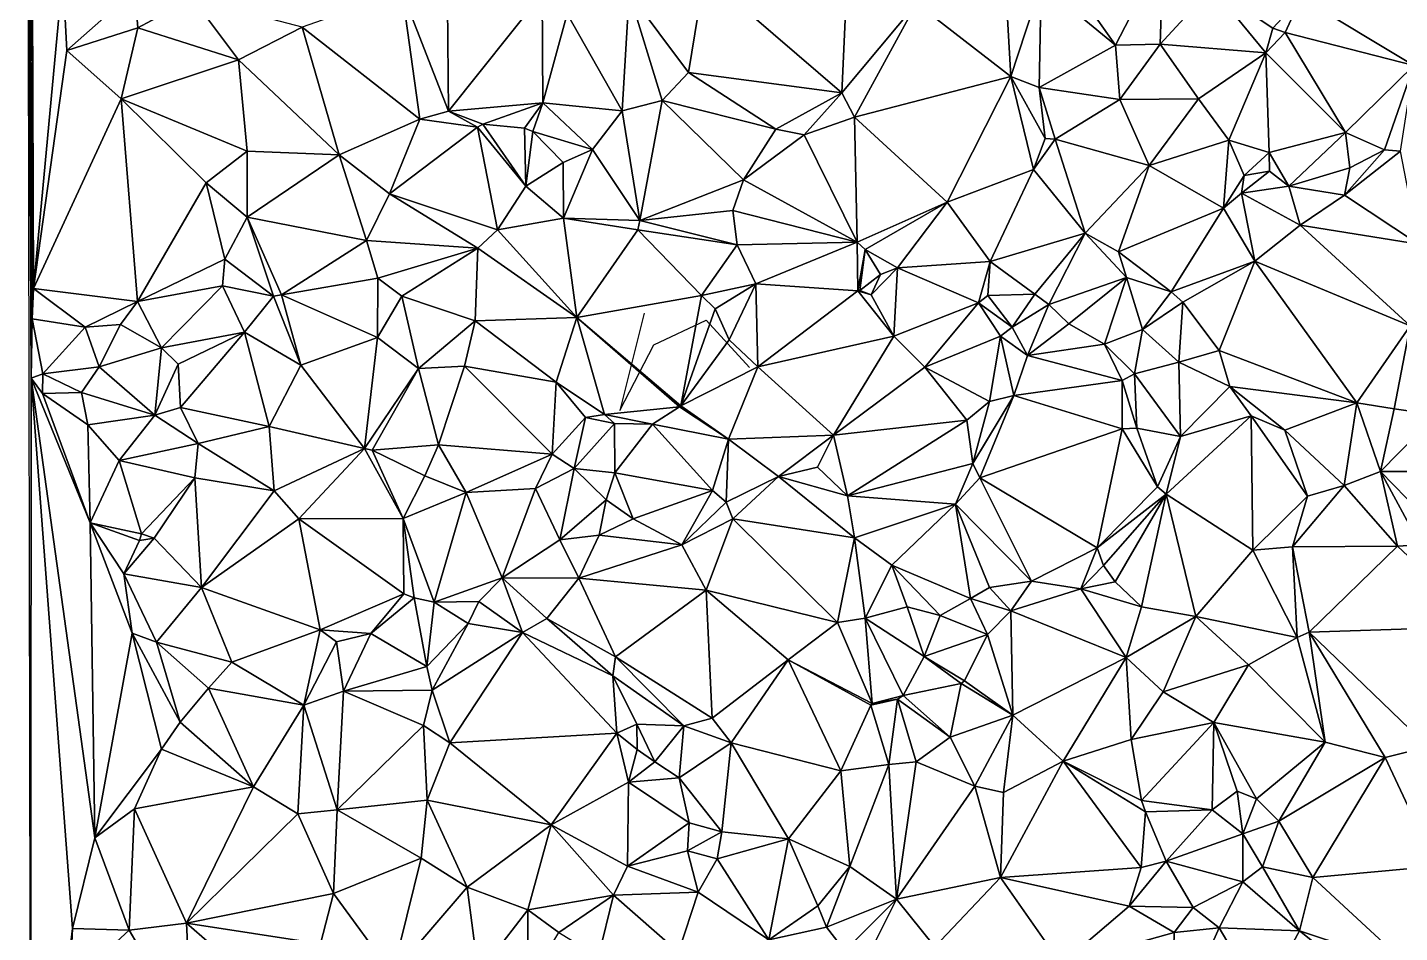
# Model space of a CAD drawing. Header units: metres. Extents: x -15 to 15, y -15 to 15.
# Drawn here: x -14.97 to -0.47, y -6.01 to 3.55 of the extents above; entities that cross this region are included whole.
import ezdxf

# ---------------------------------------------------------------- set-up
doc = ezdxf.new("R2010")
doc.units = ezdxf.units.M
doc.layers.add('CRACKS', color=1, linetype='Continuous')
doc.layers.add('STREET_MESH', color=7, linetype='Continuous')

msp = doc.modelspace()

# ---------------------------------------------------------------- linework, layer by layer
at = {"layer": 'CRACKS'}
msp.add_polyline3d([(-8.452, 0.531, 0.1), (-8.71, -0.499, 0.1), (-8.352, 0.196, 0.1), (-7.797, 0.457, 0.1), (-7.338, -0.042, 0.1)], dxfattribs=at)
at = {"layer": 'STREET_MESH'}
for points in [[(-14.938, -9.758), (-14.93, -0.155), (-14.969, 7.377)], [(-14.93, -0.155), (-14.919, 0.472), (-14.969, 7.377)], [(-14.919, 0.472), (-14.922, 5.919), (-14.969, 7.377)], [(-14.905, 0.79), (-14.597, 4.116), (-14.922, 5.919)], [(-14.919, 0.472), (-14.905, 0.79), (-14.922, 5.919)], [(-7.814, 4.109), (-6.363, 2.859), (-6.281, 4.64)], [(-6.363, 2.859), (-5.573, 3.802), (-6.281, 4.64)], [(-4.099, 4.254), (-4.259, 4.012), (-3.472, 3.362)], [(-2.969, 4.339), (-4.099, 4.254), (-3.472, 3.362)], [(-3.001, 3.373), (-2.969, 4.339), (-3.472, 3.362)], [(-2.969, 4.339), (-3.001, 3.373), (-2.452, 3.973)], [(-14.597, 4.116), (-14.905, 0.79), (-14.553, 3.307)], [(-13.834, 3.944), (-14.597, 4.116), (-14.553, 3.307)], [(-11.009, 3.927), (-10.519, 2.666), (-10.535, 4.161)], [(-10.519, 2.666), (-9.531, 3.91), (-10.535, 4.161)], [(-7.814, 4.109), (-8.61, 3.915), (-7.983, 3.074)], [(-6.363, 2.859), (-7.814, 4.109), (-7.983, 3.074)], [(-13.803, 3.547), (-13.834, 3.944), (-14.553, 3.307)], [(-13.226, 3.86), (-13.834, 3.944), (-13.803, 3.547)], [(-11.009, 3.927), (-12.065, 3.552), (-10.824, 2.58)], [(-10.519, 2.666), (-11.009, 3.927), (-10.824, 2.58)], [(-8.684, 2.668), (-8.61, 3.915), (-9.267, 3.692)], [(-8.261, 2.776), (-8.61, 3.915), (-8.684, 2.668)], [(-8.61, 3.915), (-8.261, 2.776), (-7.983, 3.074)], [(-4.633, 4.017), (-5.573, 3.802), (-4.577, 3.03)], [(-4.259, 4.012), (-4.633, 4.017), (-4.577, 3.03)], [(-4.28, 2.914), (-4.259, 4.012), (-4.577, 3.03)], [(-4.259, 4.012), (-4.28, 2.914), (-3.472, 3.362)], [(-3.001, 3.373), (-1.885, 3.281), (-2.452, 3.973)], [(-1.885, 3.281), (-1.808, 3.543), (-2.452, 3.973)], [(-1.808, 3.543), (-1.51, 3.866), (-2.452, 3.973)], [(-13.226, 3.86), (-13.803, 3.547), (-12.739, 3.206)], [(-12.065, 3.552), (-13.226, 3.86), (-12.739, 3.206)], [(-9.523, 2.753), (-9.531, 3.91), (-10.519, 2.666)], [(-9.531, 3.91), (-9.523, 2.753), (-9.267, 3.692)], [(-6.23, 2.6), (-5.573, 3.802), (-6.363, 2.859)], [(-5.573, 3.802), (-6.23, 2.6), (-4.577, 3.03)], [(-1.808, 3.543), (-1.679, 3.496), (-1.51, 3.866)], [(-1.51, 3.866), (-1.679, 3.496), (-0.321, 3.149)], [(-0.199, 3.819), (-1.51, 3.866), (-0.321, 3.149)], [(-9.523, 2.753), (-8.684, 2.668), (-9.267, 3.692)], [(-13.979, 2.796), (-13.803, 3.547), (-14.553, 3.307)], [(-13.803, 3.547), (-13.979, 2.796), (-12.739, 3.206)], [(-11.677, 2.203), (-12.065, 3.552), (-12.739, 3.206)], [(-12.065, 3.552), (-11.677, 2.203), (-10.824, 2.58)], [(-1.679, 3.496), (-1.808, 3.543), (-1.885, 3.281)], [(-1.043, 2.439), (-1.679, 3.496), (-1.885, 3.281)], [(-1.679, 3.496), (-1.043, 2.439), (-0.321, 3.149)], [(-4.28, 2.914), (-3.425, 2.789), (-3.472, 3.362)], [(-3.425, 2.789), (-3.001, 3.373), (-3.472, 3.362)], [(-3.425, 2.789), (-2.594, 2.795), (-3.001, 3.373)], [(-2.594, 2.795), (-1.885, 3.281), (-3.001, 3.373)], [(-14.905, 0.79), (-13.979, 2.796), (-14.553, 3.307)], [(-13.979, 2.796), (-12.646, 2.241), (-12.739, 3.206)], [(-12.646, 2.241), (-11.677, 2.203), (-12.739, 3.206)], [(-2.594, 2.795), (-2.275, 2.359), (-1.885, 3.281)], [(-1.885, 3.281), (-2.275, 2.359), (-1.849, 2.23)], [(-1.043, 2.439), (-1.885, 3.281), (-1.849, 2.23)], [(-8.261, 2.776), (-7.061, 2.475), (-7.983, 3.074)], [(-7.061, 2.475), (-6.363, 2.859), (-7.983, 3.074)], [(-1.043, 2.439), (-0.631, 2.258), (-0.321, 3.149)], [(-0.321, 3.149), (-0.631, 2.258), (-0.462, 2.241)], [(-6.23, 2.6), (-5.249, 1.702), (-4.577, 3.03)], [(-5.249, 1.702), (-4.339, 2.048), (-4.577, 3.03)], [(-4.214, 2.375), (-4.28, 2.914), (-4.577, 3.03)], [(-4.339, 2.048), (-4.214, 2.375), (-4.577, 3.03)], [(-4.11, 2.368), (-3.425, 2.789), (-4.28, 2.914)], [(-4.214, 2.375), (-4.11, 2.368), (-4.28, 2.914)], [(-14.905, 0.79), (-13.806, 0.653), (-13.979, 2.796)], [(-13.979, 2.796), (-13.806, 0.653), (-13.081, 1.906)], [(-12.646, 2.241), (-13.979, 2.796), (-13.081, 1.906)], [(-8.261, 2.776), (-8.684, 2.668), (-8.497, 1.509)], [(-7.402, 1.941), (-8.261, 2.776), (-8.497, 1.509)], [(-8.261, 2.776), (-7.402, 1.941), (-7.061, 2.475)], [(-7.061, 2.475), (-6.76, 2.414), (-6.363, 2.859)], [(-6.76, 2.414), (-6.23, 2.6), (-6.363, 2.859)], [(-3.425, 2.789), (-4.11, 2.368), (-3.117, 2.091)], [(-3.425, 2.789), (-3.117, 2.091), (-2.594, 2.795)], [(-3.117, 2.091), (-2.275, 2.359), (-2.594, 2.795)], [(-10.212, 2.497), (-10.519, 2.666), (-10.824, 2.58)], [(-10.157, 2.528), (-9.523, 2.753), (-10.519, 2.666)], [(-10.212, 2.497), (-10.157, 2.528), (-10.519, 2.666)], [(-10.157, 2.528), (-9.718, 2.486), (-9.523, 2.753)], [(-9.718, 2.486), (-9.629, 2.451), (-9.523, 2.753)], [(-9.629, 2.451), (-8.998, 2.259), (-9.523, 2.753)], [(-9.523, 2.753), (-8.998, 2.259), (-8.684, 2.668)], [(-8.684, 2.668), (-8.998, 2.259), (-8.497, 1.509)], [(-11.677, 2.203), (-11.145, 1.791), (-10.824, 2.58)], [(-11.145, 1.791), (-10.212, 2.497), (-10.824, 2.58)], [(-10.001, 1.412), (-10.212, 2.497), (-11.145, 1.791)], [(-10.157, 2.528), (-10.212, 2.497), (-9.703, 1.873)], [(-10.212, 2.497), (-10.001, 1.412), (-9.703, 1.873)], [(-9.718, 2.486), (-10.157, 2.528), (-9.703, 1.873)], [(-9.629, 2.451), (-9.718, 2.486), (-9.703, 1.873)], [(-7.402, 1.941), (-6.76, 2.414), (-7.061, 2.475)], [(-6.23, 2.6), (-6.76, 2.414), (-6.203, 1.28)], [(-5.249, 1.702), (-6.23, 2.6), (-6.203, 1.28)], [(-9.309, 2.122), (-9.629, 2.451), (-9.703, 1.873)], [(-9.629, 2.451), (-9.309, 2.122), (-8.998, 2.259)], [(-6.76, 2.414), (-7.402, 1.941), (-6.203, 1.28)], [(-4.11, 2.368), (-4.214, 2.375), (-4.339, 2.048)], [(-3.792, 1.377), (-4.11, 2.368), (-4.339, 2.048)], [(-4.11, 2.368), (-3.792, 1.377), (-3.117, 2.091)], [(-2.275, 2.359), (-3.117, 2.091), (-2.331, 1.64)], [(-2.275, 2.359), (-2.331, 1.64), (-2.111, 1.985)], [(-2.275, 2.359), (-2.111, 1.985), (-1.849, 2.23)], [(-1.639, 1.873), (-1.043, 2.439), (-1.849, 2.23)], [(-1.043, 2.439), (-1.639, 1.873), (-0.995, 2.067)], [(-0.631, 2.258), (-1.043, 2.439), (-0.995, 2.067)], [(-12.648, 1.545), (-12.646, 2.241), (-13.081, 1.906)], [(-12.646, 2.241), (-12.648, 1.545), (-11.677, 2.203)], [(-12.648, 1.545), (-11.386, 1.297), (-11.677, 2.203)], [(-11.677, 2.203), (-11.386, 1.297), (-11.145, 1.791)], [(-8.998, 2.259), (-9.309, 2.122), (-9.304, 1.533)], [(-8.998, 2.259), (-9.304, 1.533), (-8.497, 1.509)], [(-2.111, 1.985), (-1.844, 2.032), (-1.849, 2.23)], [(-1.844, 2.032), (-1.639, 1.873), (-1.849, 2.23)], [(-0.631, 2.258), (-1.053, 1.776), (-0.462, 2.241)], [(-0.631, 2.258), (-0.995, 2.067), (-1.053, 1.776)], [(-1.053, 1.776), (-0.271, 1.26), (-0.462, 2.241)], [(-9.304, 1.533), (-9.309, 2.122), (-9.703, 1.873)], [(-5.249, 1.702), (-4.798, 1.076), (-4.339, 2.048)], [(-4.798, 1.076), (-3.792, 1.377), (-4.339, 2.048)], [(-3.117, 2.091), (-3.792, 1.377), (-3.439, 1.18)], [(-2.331, 1.64), (-3.117, 2.091), (-3.439, 1.18)], [(-2.139, 1.797), (-1.844, 2.032), (-2.111, 1.985)], [(-1.844, 2.032), (-2.139, 1.797), (-1.639, 1.873)], [(-0.995, 2.067), (-1.639, 1.873), (-1.053, 1.776)], [(-13.806, 0.653), (-12.885, 1.102), (-13.081, 1.906)], [(-12.885, 1.102), (-12.648, 1.545), (-13.081, 1.906)], [(-7.402, 1.941), (-8.497, 1.509), (-7.514, 1.614)], [(-6.203, 1.28), (-7.402, 1.941), (-7.514, 1.614)], [(-2.331, 1.64), (-2.139, 1.797), (-2.111, 1.985)], [(-11.145, 1.791), (-11.386, 1.297), (-10.209, 1.216)], [(-10.001, 1.412), (-11.145, 1.791), (-10.209, 1.216)], [(-10.001, 1.412), (-9.304, 1.533), (-9.703, 1.873)], [(-2.139, 1.797), (-2.331, 1.64), (-2.001, 1.08)], [(-1.639, 1.873), (-2.139, 1.797), (-1.522, 1.46)], [(-1.522, 1.46), (-2.139, 1.797), (-2.001, 1.08)], [(-1.639, 1.873), (-1.522, 1.46), (-1.053, 1.776)], [(-1.522, 1.46), (-0.271, 1.26), (-1.053, 1.776)], [(-7.514, 1.614), (-8.497, 1.509), (-7.471, 1.254)], [(-6.203, 1.28), (-7.514, 1.614), (-7.471, 1.254)], [(-6.116, 1.203), (-5.249, 1.702), (-6.203, 1.28)], [(-6.116, 1.203), (-5.774, 1.01), (-5.249, 1.702)], [(-5.774, 1.01), (-4.798, 1.076), (-5.249, 1.702)], [(-2.882, 0.757), (-2.331, 1.64), (-3.439, 1.18)], [(-2.331, 1.64), (-2.882, 0.757), (-2.001, 1.08)], [(-12.648, 1.545), (-12.885, 1.102), (-12.37, 0.711)], [(-11.386, 1.297), (-12.648, 1.545), (-12.285, 0.725)], [(-12.648, 1.545), (-12.37, 0.711), (-12.285, 0.725)], [(-9.304, 1.533), (-10.001, 1.412), (-9.163, 0.484)], [(-9.304, 1.533), (-8.521, 1.411), (-8.497, 1.509)], [(-8.521, 1.411), (-9.304, 1.533), (-9.163, 0.484)], [(-8.497, 1.509), (-8.521, 1.411), (-7.471, 1.254)], [(-1.522, 1.46), (-2.001, 1.08), (-0.357, 0.395)], [(-0.271, 1.26), (-1.522, 1.46), (-0.357, 0.395)], [(-10.001, 1.412), (-10.209, 1.216), (-9.163, 0.484)], [(-7.847, 0.718), (-8.521, 1.411), (-9.163, 0.484)], [(-8.521, 1.411), (-7.847, 0.718), (-7.471, 1.254)], [(-4.323, 0.733), (-3.792, 1.377), (-4.798, 1.076)], [(-4.323, 0.733), (-4.178, 0.622), (-3.792, 1.377)], [(-4.178, 0.622), (-3.357, 0.906), (-3.792, 1.377)], [(-3.792, 1.377), (-3.357, 0.906), (-3.439, 1.18)], [(-11.266, 0.901), (-11.386, 1.297), (-12.285, 0.725)], [(-11.386, 1.297), (-11.266, 0.901), (-10.209, 1.216)], [(-11.266, 0.901), (-11.014, 0.709), (-10.209, 1.216)], [(-11.014, 0.709), (-10.239, 0.45), (-10.209, 1.216)], [(-10.209, 1.216), (-10.239, 0.45), (-9.163, 0.484)], [(-7.847, 0.718), (-7.272, 0.84), (-7.471, 1.254)], [(-7.272, 0.84), (-6.203, 1.28), (-7.471, 1.254)], [(-6.194, 0.765), (-6.203, 1.28), (-7.272, 0.84)], [(-6.194, 0.765), (-6.116, 1.203), (-6.203, 1.28)], [(-6.175, 0.771), (-6.116, 1.203), (-6.194, 0.765)], [(-5.956, 0.94), (-6.116, 1.203), (-6.175, 0.771)], [(-6.116, 1.203), (-5.956, 0.94), (-5.774, 1.01)], [(-3.357, 0.906), (-2.882, 0.757), (-3.439, 1.18)], [(-12.909, 0.821), (-12.885, 1.102), (-13.806, 0.653)], [(-12.885, 1.102), (-12.909, 0.821), (-12.37, 0.711)], [(-4.798, 1.076), (-5.774, 1.01), (-4.918, 0.639)], [(-4.82, 0.717), (-4.798, 1.076), (-4.918, 0.639)], [(-4.82, 0.717), (-4.323, 0.733), (-4.798, 1.076)], [(-2.882, 0.757), (-2.76, 0.645), (-2.001, 1.08)], [(-2.76, 0.645), (-2.375, 0.137), (-2.001, 1.08)], [(-2.375, 0.137), (-0.921, -0.418), (-2.001, 1.08)], [(-2.001, 1.08), (-0.921, -0.418), (-0.357, 0.395)], [(-11.266, 0.901), (-12.285, 0.725), (-11.269, 0.273)], [(-11.014, 0.709), (-11.266, 0.901), (-11.269, 0.273)], [(-5.956, 0.94), (-6.175, 0.771), (-6.053, 0.725)], [(-5.774, 1.01), (-6.053, 0.725), (-5.814, 0.286)], [(-5.774, 1.01), (-5.956, 0.94), (-6.053, 0.725)], [(-4.918, 0.639), (-5.774, 1.01), (-5.814, 0.286)], [(-3.357, 0.906), (-4.178, 0.622), (-3.965, 0.418)], [(-3.357, 0.906), (-3.965, 0.418), (-3.588, 0.202)], [(-3.357, 0.906), (-3.588, 0.202), (-3.187, 0.359)], [(-2.882, 0.757), (-3.357, 0.906), (-3.187, 0.359)], [(-14.919, 0.472), (-14.358, 0.382), (-14.905, 0.79)], [(-14.358, 0.382), (-13.806, 0.653), (-14.905, 0.79)], [(-13.552, 0.165), (-12.909, 0.821), (-13.806, 0.653)], [(-12.909, 0.821), (-13.552, 0.165), (-12.677, 0.328)], [(-12.37, 0.711), (-12.909, 0.821), (-12.677, 0.328)], [(-7.847, 0.718), (-7.702, 0.577), (-7.272, 0.84)], [(-7.702, 0.577), (-7.555, 0.248), (-7.272, 0.84)], [(-7.555, 0.248), (-7.251, -0.038), (-7.272, 0.84)], [(-7.251, -0.038), (-6.194, 0.765), (-7.272, 0.84)], [(-6.194, 0.765), (-7.251, -0.038), (-5.814, 0.286)], [(-6.053, 0.725), (-6.175, 0.771), (-6.194, 0.765)], [(-6.053, 0.725), (-6.194, 0.765), (-5.814, 0.286)], [(-4.323, 0.733), (-4.82, 0.717), (-4.564, 0.384)], [(-4.178, 0.622), (-4.323, 0.733), (-4.564, 0.384)], [(-2.76, 0.645), (-2.882, 0.757), (-3.187, 0.359)], [(-14.358, 0.382), (-13.985, 0.412), (-13.806, 0.653)], [(-13.985, 0.412), (-13.552, 0.165), (-13.806, 0.653)], [(-12.082, -0.019), (-12.37, 0.711), (-12.677, 0.328)], [(-12.285, 0.725), (-12.37, 0.711), (-12.082, -0.019)], [(-12.285, 0.725), (-12.082, -0.019), (-11.269, 0.273)], [(-10.838, -0.054), (-11.014, 0.709), (-11.269, 0.273)], [(-10.838, -0.054), (-10.239, 0.45), (-11.014, 0.709)], [(-8.066, -0.45), (-7.847, 0.718), (-9.163, 0.484)], [(-8.066, -0.45), (-7.702, 0.577), (-7.847, 0.718)], [(-5.487, -0.039), (-4.918, 0.639), (-5.814, 0.286)], [(-4.688, 0.286), (-4.918, 0.639), (-5.487, -0.039)], [(-4.564, 0.384), (-4.82, 0.717), (-4.918, 0.639)], [(-4.688, 0.286), (-4.564, 0.384), (-4.918, 0.639)], [(-4.178, 0.622), (-4.564, 0.384), (-4.403, 0.083)], [(-3.965, 0.418), (-4.178, 0.622), (-4.403, 0.083)], [(-2.804, 0.014), (-2.76, 0.645), (-3.187, 0.359)], [(-2.76, 0.645), (-2.804, 0.014), (-2.375, 0.137)], [(-14.808, -0.112), (-14.919, 0.472), (-14.93, -0.155)], [(-14.808, -0.112), (-14.358, 0.382), (-14.919, 0.472)], [(-10.239, 0.45), (-10.838, -0.054), (-10.352, -0.03)], [(-9.381, -0.2), (-10.239, 0.45), (-10.352, -0.03)], [(-10.239, 0.45), (-9.381, -0.2), (-9.163, 0.484)], [(-9.381, -0.2), (-8.87, -0.54), (-9.163, 0.484)], [(-8.078, -0.459), (-8.066, -0.45), (-9.163, 0.484)], [(-8.87, -0.54), (-8.078, -0.459), (-9.163, 0.484)], [(-7.555, 0.248), (-7.702, 0.577), (-8.066, -0.45)], [(-14.358, 0.382), (-14.808, -0.112), (-14.212, -0.036)], [(-13.985, 0.412), (-14.358, 0.382), (-14.212, -0.036)], [(-13.552, 0.165), (-13.985, 0.412), (-14.212, -0.036)], [(-13.552, 0.165), (-13.378, -0.009), (-12.677, 0.328)], [(-13.378, -0.009), (-13.353, -0.468), (-12.677, 0.328)], [(-13.353, -0.468), (-12.415, -0.666), (-12.677, 0.328)], [(-12.415, -0.666), (-12.082, -0.019), (-12.677, 0.328)], [(-4.564, 0.384), (-4.688, 0.286), (-4.403, 0.083)], [(-3.588, 0.202), (-3.965, 0.418), (-4.403, 0.083)], [(-3.588, 0.202), (-3.27, -0.112), (-3.187, 0.359)], [(-3.27, -0.112), (-2.804, 0.014), (-3.187, 0.359)], [(-0.921, -0.418), (-0.527, -0.482), (-0.357, 0.395)], [(-0.527, -0.482), (-0.082, -0.544), (-0.357, 0.395)], [(-13.623, -0.546), (-13.552, 0.165), (-14.212, -0.036)], [(-13.552, 0.165), (-13.623, -0.546), (-13.378, -0.009)], [(-11.269, 0.273), (-12.082, -0.019), (-11.406, -0.901)], [(-10.838, -0.054), (-11.269, 0.273), (-11.406, -0.901)], [(-7.555, 0.248), (-8.066, -0.45), (-7.251, -0.038)], [(-7.251, -0.038), (-6.453, -0.758), (-5.814, 0.286)], [(-6.453, -0.758), (-5.487, -0.039), (-5.814, 0.286)], [(-4.804, -0.403), (-4.688, 0.286), (-5.487, -0.039)], [(-4.688, 0.286), (-4.804, -0.403), (-4.546, -0.339)], [(-4.688, 0.286), (-4.546, -0.339), (-4.403, 0.083)], [(-3.588, 0.202), (-4.403, 0.083), (-3.403, -0.181)], [(-3.27, -0.112), (-3.588, 0.202), (-3.403, -0.181)], [(-4.403, 0.083), (-4.546, -0.339), (-3.403, -0.181)], [(-2.804, 0.014), (-3.27, -0.112), (-2.784, -0.771)], [(-2.804, 0.014), (-2.265, -0.246), (-2.375, 0.137)], [(-2.265, -0.246), (-2.804, 0.014), (-2.784, -0.771)], [(-2.375, 0.137), (-2.265, -0.246), (-0.921, -0.418)], [(-14.811, -0.32), (-14.808, -0.112), (-14.93, -0.155)], [(-14.398, -0.307), (-14.808, -0.112), (-14.811, -0.32)], [(-14.808, -0.112), (-14.398, -0.307), (-14.212, -0.036)], [(-14.398, -0.307), (-13.623, -0.546), (-14.212, -0.036)], [(-13.623, -0.546), (-13.353, -0.468), (-13.378, -0.009)], [(-12.082, -0.019), (-12.415, -0.666), (-11.406, -0.901)], [(-11.326, -0.916), (-10.838, -0.054), (-11.406, -0.901)], [(-10.838, -0.054), (-11.326, -0.916), (-10.627, -0.862)], [(-10.352, -0.03), (-10.838, -0.054), (-10.627, -0.862)], [(-9.426, -0.959), (-10.352, -0.03), (-10.627, -0.862)], [(-9.426, -0.959), (-9.381, -0.2), (-10.352, -0.03)], [(-8.066, -0.45), (-7.561, -0.802), (-7.251, -0.038)], [(-7.561, -0.802), (-6.453, -0.758), (-7.251, -0.038)], [(-6.453, -0.758), (-5.044, -0.601), (-5.487, -0.039)], [(-5.044, -0.601), (-4.804, -0.403), (-5.487, -0.039)], [(-3.245, -0.683), (-3.27, -0.112), (-3.403, -0.181)], [(-3.27, -0.112), (-3.245, -0.683), (-2.784, -0.771)], [(-14.938, -9.758), (-14.493, -5.973), (-14.93, -0.155)], [(-14.493, -5.973), (-14.258, -5.012), (-14.93, -0.155)], [(-14.258, -5.012), (-14.306, -1.686), (-14.93, -0.155)], [(-14.306, -1.686), (-14.811, -0.32), (-14.93, -0.155)], [(-9.073, -0.571), (-9.381, -0.2), (-9.426, -0.959)], [(-9.073, -0.571), (-8.87, -0.54), (-9.381, -0.2)], [(-4.546, -0.339), (-3.402, -0.69), (-3.403, -0.181)], [(-3.402, -0.69), (-3.245, -0.683), (-3.403, -0.181)], [(-2.037, -0.553), (-2.265, -0.246), (-2.784, -0.771)], [(-0.921, -0.418), (-2.265, -0.246), (-1.681, -0.706)], [(-2.265, -0.246), (-2.037, -0.553), (-1.681, -0.706)], [(-14.33, -0.649), (-14.398, -0.307), (-14.811, -0.32)], [(-14.306, -1.686), (-14.33, -0.649), (-14.811, -0.32)], [(-14.398, -0.307), (-14.33, -0.649), (-13.623, -0.546)], [(-4.804, -0.403), (-5.044, -0.601), (-4.98, -1.059)], [(-4.906, -1.21), (-4.546, -0.339), (-4.98, -1.059)], [(-4.546, -0.339), (-4.804, -0.403), (-4.98, -1.059)], [(-4.546, -0.339), (-4.906, -1.21), (-3.402, -0.69)], [(-0.921, -0.418), (-1.681, -0.706), (-1.054, -1.291)], [(-0.67, -1.143), (-0.921, -0.418), (-1.054, -1.291)], [(-0.67, -1.143), (-0.527, -0.482), (-0.921, -0.418)], [(-14.33, -0.649), (-13.999, -1.026), (-13.623, -0.546)], [(-13.999, -1.026), (-13.167, -0.847), (-13.623, -0.546)], [(-13.167, -0.847), (-13.353, -0.468), (-13.623, -0.546)], [(-13.353, -0.468), (-13.167, -0.847), (-12.415, -0.666)], [(-9.192, -1.11), (-9.073, -0.571), (-9.426, -0.959)], [(-9.073, -0.571), (-9.192, -1.11), (-8.767, -0.637)], [(-9.073, -0.571), (-8.767, -0.637), (-8.87, -0.54)], [(-8.078, -0.459), (-8.87, -0.54), (-8.363, -0.643)], [(-8.87, -0.54), (-8.767, -0.637), (-8.363, -0.643)], [(-7.561, -0.802), (-8.078, -0.459), (-8.363, -0.643)], [(-8.066, -0.45), (-8.078, -0.459), (-7.561, -0.802)], [(-2.936, -1.382), (-2.037, -0.553), (-2.784, -0.771)], [(-2.936, -1.382), (-2.02, -1.974), (-2.037, -0.553)], [(-2.037, -0.553), (-1.443, -1.402), (-1.681, -0.706)], [(-2.037, -0.553), (-2.02, -1.974), (-1.443, -1.402)], [(-0.527, -0.482), (-0.67, -1.143), (-0.082, -0.544)], [(-0.67, -1.143), (0.53, -1.141), (-0.082, -0.544)], [(-13.999, -1.026), (-14.33, -0.649), (-14.306, -1.686)], [(-12.415, -0.666), (-13.167, -0.847), (-12.361, -1.347)], [(-12.415, -0.666), (-12.361, -1.347), (-11.406, -0.901)], [(-8.767, -0.637), (-9.192, -1.11), (-8.764, -1.156)], [(-8.767, -0.637), (-8.764, -1.156), (-8.363, -0.643)], [(-8.764, -1.156), (-7.729, -1.345), (-8.363, -0.643)], [(-7.729, -1.345), (-7.561, -0.802), (-8.363, -0.643)], [(-5.044, -0.601), (-6.453, -0.758), (-6.305, -1.398)], [(-5.044, -0.601), (-6.305, -1.398), (-4.98, -1.059)], [(-4.906, -1.21), (-3.667, -1.95), (-3.402, -0.69)], [(-3.667, -1.95), (-3.028, -1.305), (-3.402, -0.69)], [(-3.028, -1.305), (-3.245, -0.683), (-3.402, -0.69)], [(-3.245, -0.683), (-3.028, -1.305), (-2.784, -0.771)], [(-1.681, -0.706), (-1.443, -1.402), (-1.054, -1.291)], [(-13.167, -0.847), (-13.999, -1.026), (-13.202, -1.21)], [(-12.361, -1.347), (-13.167, -0.847), (-13.202, -1.21)], [(-11.326, -0.916), (-10.769, -1.188), (-10.627, -0.862)], [(-10.769, -1.188), (-10.334, -1.363), (-10.627, -0.862)], [(-10.334, -1.363), (-9.426, -0.959), (-10.627, -0.862)], [(-7.729, -1.345), (-7.586, -1.467), (-7.561, -0.802)], [(-7.561, -0.802), (-7.586, -1.467), (-7.033, -1.197)], [(-6.453, -0.758), (-7.561, -0.802), (-7.033, -1.197)], [(-6.621, -1.098), (-6.453, -0.758), (-7.033, -1.197)], [(-6.453, -0.758), (-6.621, -1.098), (-6.305, -1.398)], [(-3.028, -1.305), (-2.936, -1.382), (-2.784, -0.771)], [(-12.361, -1.347), (-12.103, -1.644), (-11.406, -0.901)], [(-12.103, -1.644), (-11, -1.639), (-11.406, -0.901)], [(-11, -1.639), (-11.326, -0.916), (-11.406, -0.901)], [(-11, -1.639), (-10.769, -1.188), (-11.326, -0.916)], [(-10.334, -1.363), (-9.599, -1.323), (-9.426, -0.959)], [(-9.599, -1.323), (-9.192, -1.11), (-9.426, -0.959)], [(-13.763, -1.802), (-13.999, -1.026), (-14.306, -1.686)], [(-13.999, -1.026), (-13.763, -1.802), (-13.202, -1.21)], [(-9.192, -1.11), (-9.599, -1.323), (-9.342, -1.866)], [(-8.853, -1.443), (-9.192, -1.11), (-9.342, -1.866)], [(-9.192, -1.11), (-8.853, -1.443), (-8.764, -1.156)], [(-8.764, -1.156), (-8.853, -1.443), (-8.569, -1.644)], [(-7.729, -1.345), (-8.764, -1.156), (-8.569, -1.644)], [(-6.305, -1.398), (-6.621, -1.098), (-7.033, -1.197)], [(-6.305, -1.398), (-5.163, -1.487), (-4.98, -1.059)], [(-5.163, -1.487), (-4.906, -1.21), (-4.98, -1.059)], [(-0.491, -1.931), (-0.67, -1.143), (-1.054, -1.291)], [(-0.67, -1.143), (0.014, -1.846), (0.53, -1.141)], [(-0.253, -1.916), (0.014, -1.846), (-0.67, -1.143)], [(-0.491, -1.931), (-0.253, -1.916), (-0.67, -1.143)], [(-13.763, -1.802), (-13.631, -1.848), (-13.202, -1.21)], [(-13.631, -1.848), (-13.129, -2.369), (-13.202, -1.21)], [(-13.129, -2.369), (-12.361, -1.347), (-13.202, -1.21)], [(-10.769, -1.188), (-11, -1.639), (-10.334, -1.363)], [(-7.586, -1.467), (-7.515, -1.642), (-7.033, -1.197)], [(-7.515, -1.642), (-6.229, -1.842), (-7.033, -1.197)], [(-6.229, -1.842), (-6.305, -1.398), (-7.033, -1.197)], [(-4.906, -1.21), (-5.163, -1.487), (-4.358, -2.302)], [(-3.667, -1.95), (-4.906, -1.21), (-4.358, -2.302)], [(-3.667, -1.95), (-2.936, -1.382), (-3.028, -1.305)], [(-1.443, -1.402), (-1.602, -1.938), (-1.054, -1.291)], [(-1.602, -1.938), (-0.491, -1.931), (-1.054, -1.291)], [(-12.361, -1.347), (-13.129, -2.369), (-12.103, -1.644)], [(-10.334, -1.363), (-11, -1.639), (-10.672, -2.522)], [(-9.954, -2.266), (-10.334, -1.363), (-10.672, -2.522)], [(-9.599, -1.323), (-10.334, -1.363), (-9.954, -2.266)], [(-9.599, -1.323), (-9.954, -2.266), (-9.342, -1.866)], [(-8.928, -1.816), (-8.853, -1.443), (-9.342, -1.866)], [(-8.853, -1.443), (-8.928, -1.816), (-8.569, -1.644)], [(-8.053, -1.916), (-7.729, -1.345), (-8.569, -1.644)], [(-8.053, -1.916), (-7.586, -1.467), (-7.729, -1.345)], [(-6.229, -1.842), (-5.163, -1.487), (-6.305, -1.398)], [(-3.599, -2.137), (-2.936, -1.382), (-3.667, -1.95)], [(-2.936, -1.382), (-3.599, -2.137), (-3.477, -2.308)], [(-3.197, -2.573), (-2.936, -1.382), (-3.477, -2.308)], [(-2.936, -1.382), (-3.197, -2.573), (-2.624, -2.676)], [(-2.02, -1.974), (-2.936, -1.382), (-2.624, -2.676)], [(-2.02, -1.974), (-1.602, -1.938), (-1.443, -1.402)], [(-7.515, -1.642), (-7.586, -1.467), (-8.053, -1.916)], [(-5.837, -2.134), (-5.163, -1.487), (-6.229, -1.842)], [(-5.837, -2.134), (-5.003, -2.484), (-5.163, -1.487)], [(-5.163, -1.487), (-4.802, -2.368), (-4.358, -2.302)], [(-5.163, -1.487), (-5.003, -2.484), (-4.802, -2.368)], [(-13.862, -2.85), (-14.306, -1.686), (-14.258, -5.012)], [(-14.306, -1.686), (-13.862, -2.85), (-13.951, -2.223)], [(-13.785, -1.872), (-14.306, -1.686), (-13.951, -2.223)], [(-13.785, -1.872), (-13.763, -1.802), (-14.306, -1.686)], [(-12.103, -1.644), (-13.129, -2.369), (-11.877, -2.816)], [(-10.992, -2.435), (-11, -1.639), (-12.103, -1.644)], [(-10.992, -2.435), (-12.103, -1.644), (-11.877, -2.816)], [(-11, -1.639), (-10.883, -2.479), (-10.672, -2.522)], [(-10.992, -2.435), (-10.883, -2.479), (-11, -1.639)], [(-8.928, -1.816), (-8.053, -1.916), (-8.569, -1.644)], [(-7.796, -2.396), (-7.515, -1.642), (-8.053, -1.916)], [(-6.409, -2.737), (-7.515, -1.642), (-7.796, -2.396)], [(-7.515, -1.642), (-6.409, -2.737), (-6.229, -1.842)], [(-13.631, -1.848), (-13.951, -2.223), (-13.129, -2.369)], [(-13.631, -1.848), (-13.785, -1.872), (-13.951, -2.223)], [(-13.763, -1.802), (-13.785, -1.872), (-13.631, -1.848)], [(-9.954, -2.266), (-9.143, -2.269), (-9.342, -1.866)], [(-9.143, -2.269), (-8.928, -1.816), (-9.342, -1.866)], [(-9.143, -2.269), (-8.053, -1.916), (-8.928, -1.816)], [(-6.409, -2.737), (-6.117, -2.691), (-6.229, -1.842)], [(-6.117, -2.691), (-5.837, -2.134), (-6.229, -1.842)], [(-9.143, -2.269), (-7.796, -2.396), (-8.053, -1.916)], [(-3.667, -1.95), (-4.358, -2.302), (-3.837, -2.382)], [(-3.599, -2.137), (-3.667, -1.95), (-3.837, -2.382)], [(-1.553, -2.897), (-2.02, -1.974), (-2.624, -2.676)], [(-1.553, -2.897), (-1.602, -1.938), (-2.02, -1.974)], [(-0.491, -1.931), (-1.602, -1.938), (-1.427, -2.839)], [(-1.602, -1.938), (-1.553, -2.897), (-1.427, -2.839)], [(0.414, -2.781), (-0.491, -1.931), (-1.427, -2.839)], [(-0.253, -1.916), (-0.491, -1.931), (0.414, -2.781)], [(-5.672, -2.574), (-5.837, -2.134), (-6.117, -2.691)], [(-5.003, -2.484), (-5.837, -2.134), (-5.323, -2.664)], [(-5.837, -2.134), (-5.672, -2.574), (-5.323, -2.664)], [(-3.477, -2.308), (-3.599, -2.137), (-3.837, -2.382)], [(-13.951, -2.223), (-13.607, -2.946), (-13.129, -2.369)], [(-13.862, -2.85), (-13.607, -2.946), (-13.951, -2.223)], [(-10.199, -2.516), (-9.954, -2.266), (-10.672, -2.522)], [(-10.199, -2.516), (-9.739, -2.845), (-9.954, -2.266)], [(-9.481, -2.697), (-9.143, -2.269), (-9.954, -2.266)], [(-9.739, -2.845), (-9.481, -2.697), (-9.954, -2.266)], [(-9.143, -2.269), (-9.481, -2.697), (-8.755, -3.1)], [(-7.796, -2.396), (-9.143, -2.269), (-8.755, -3.1)], [(-4.358, -2.302), (-4.802, -2.368), (-4.577, -2.615)], [(-4.358, -2.302), (-4.577, -2.615), (-3.837, -2.382)], [(-3.197, -2.573), (-3.477, -2.308), (-3.837, -2.382)], [(-13.607, -2.946), (-12.809, -3.158), (-13.129, -2.369)], [(-13.129, -2.369), (-12.809, -3.158), (-11.877, -2.816)], [(-11.341, -2.853), (-10.992, -2.435), (-11.877, -2.816)], [(-10.883, -2.479), (-10.992, -2.435), (-11.341, -2.853)], [(-7.734, -3.75), (-7.796, -2.396), (-8.755, -3.1)], [(-7.796, -2.396), (-7.734, -3.75), (-6.93, -3.132)], [(-6.409, -2.737), (-7.796, -2.396), (-6.93, -3.132)], [(-4.802, -2.368), (-5.003, -2.484), (-4.577, -2.615)], [(-4.577, -2.615), (-3.36, -3.109), (-3.837, -2.382)], [(-3.36, -3.109), (-3.197, -2.573), (-3.837, -2.382)], [(-10.75, -3.203), (-10.883, -2.479), (-11.341, -2.853)], [(-10.883, -2.479), (-10.75, -3.203), (-10.672, -2.522)], [(-10.75, -3.203), (-10.311, -2.75), (-10.672, -2.522)], [(-10.311, -2.75), (-10.199, -2.516), (-10.672, -2.522)], [(-10.199, -2.516), (-10.311, -2.75), (-9.739, -2.845)], [(-5.672, -2.574), (-6.117, -2.691), (-5.493, -3.099)], [(-5.672, -2.574), (-5.493, -3.099), (-5.323, -2.664)], [(-4.826, -2.864), (-5.003, -2.484), (-5.323, -2.664)], [(-5.003, -2.484), (-4.826, -2.864), (-4.577, -2.615)], [(-3.197, -2.573), (-3.36, -3.109), (-2.624, -2.676)], [(-10.311, -2.75), (-10.75, -3.203), (-10.691, -3.454)], [(-9.739, -2.845), (-10.311, -2.75), (-10.691, -3.454)], [(-9.481, -2.697), (-9.739, -2.845), (-8.784, -3.302)], [(-9.481, -2.697), (-8.784, -3.302), (-8.755, -3.1)], [(-6.043, -3.593), (-6.409, -2.737), (-6.93, -3.132)], [(-6.409, -2.737), (-6.043, -3.593), (-6.117, -2.691)], [(-6.117, -2.691), (-5.714, -3.51), (-5.493, -3.099)], [(-6.043, -3.593), (-5.714, -3.51), (-6.117, -2.691)], [(-5.493, -3.099), (-4.826, -2.864), (-5.323, -2.664)], [(-4.826, -2.864), (-4.556, -3.719), (-4.577, -2.615)], [(-4.556, -3.719), (-3.36, -3.109), (-4.577, -2.615)], [(-3.36, -3.109), (-2.968, -3.47), (-2.624, -2.676)], [(-2.968, -3.47), (-2.065, -3.186), (-2.624, -2.676)], [(-2.065, -3.186), (-1.553, -2.897), (-2.624, -2.676)], [(-13.862, -2.85), (-14.258, -5.012), (-13.553, -4.076)], [(-13.356, -3.791), (-13.862, -2.85), (-13.553, -4.076)], [(-13.356, -3.791), (-13.607, -2.946), (-13.862, -2.85)], [(-12.809, -3.158), (-12.049, -3.61), (-11.877, -2.816)], [(-12.049, -3.61), (-11.705, -2.944), (-11.877, -2.816)], [(-11.705, -2.944), (-11.341, -2.853), (-11.877, -2.816)], [(-11.705, -2.944), (-11.629, -3.465), (-11.341, -2.853)], [(-11.629, -3.465), (-10.75, -3.203), (-11.341, -2.853)], [(-10.507, -4.011), (-9.739, -2.845), (-10.691, -3.454)], [(-8.74, -3.907), (-9.739, -2.845), (-10.507, -4.011)], [(-8.784, -3.302), (-9.739, -2.845), (-8.74, -3.907)], [(-5.069, -3.355), (-4.826, -2.864), (-5.493, -3.099)], [(-4.826, -2.864), (-5.069, -3.355), (-4.556, -3.719)], [(-1.258, -4.001), (-1.553, -2.897), (-2.065, -3.186)], [(-1.427, -2.839), (-1.553, -2.897), (-1.258, -4.001)], [(0.414, -2.781), (-1.427, -2.839), (-0.168, -4.053)], [(-0.168, -4.053), (-1.427, -2.839), (-0.623, -4.165)], [(-1.427, -2.839), (-1.258, -4.001), (-0.623, -4.165)], [(-13.607, -2.946), (-13.356, -3.791), (-13.055, -3.433)], [(-12.809, -3.158), (-13.607, -2.946), (-13.055, -3.433)], [(-11.629, -3.465), (-11.705, -2.944), (-12.049, -3.61)], [(-12.809, -3.158), (-13.055, -3.433), (-12.049, -3.61)], [(-8.784, -3.302), (-8.032, -3.83), (-8.755, -3.1)], [(-8.032, -3.83), (-7.734, -3.75), (-8.755, -3.1)], [(-7.734, -3.75), (-7.532, -4.011), (-6.93, -3.132)], [(-7.532, -4.011), (-6.376, -4.304), (-6.93, -3.132)], [(-6.376, -4.304), (-6.057, -3.613), (-6.93, -3.132)], [(-6.057, -3.613), (-6.043, -3.593), (-6.93, -3.132)], [(-5.714, -3.51), (-5.103, -3.382), (-5.493, -3.099)], [(-5.103, -3.382), (-5.069, -3.355), (-5.493, -3.099)], [(-3.36, -3.109), (-4.556, -3.719), (-4.024, -4.205)], [(-3.306, -3.975), (-3.36, -3.109), (-4.024, -4.205)], [(-2.968, -3.47), (-3.36, -3.109), (-3.306, -3.975)], [(-2.065, -3.186), (-2.968, -3.47), (-2.432, -3.794)], [(-1.258, -4.001), (-2.065, -3.186), (-2.432, -3.794)], [(-10.75, -3.203), (-11.629, -3.465), (-10.691, -3.454)], [(-8.784, -3.302), (-8.74, -3.907), (-8.53, -3.811)], [(-8.032, -3.83), (-8.784, -3.302), (-8.53, -3.811)], [(-13.055, -3.433), (-13.356, -3.791), (-12.58, -4.476)], [(-13.055, -3.433), (-12.58, -4.476), (-12.049, -3.61)], [(-11.629, -3.465), (-12.049, -3.61), (-11.695, -4.716)], [(-10.785, -3.827), (-11.629, -3.465), (-11.695, -4.716)], [(-11.629, -3.465), (-10.785, -3.827), (-10.691, -3.454)], [(-10.785, -3.827), (-10.507, -4.011), (-10.691, -3.454)], [(-5.714, -3.51), (-5.219, -3.951), (-5.103, -3.382)], [(-5.103, -3.382), (-5.219, -3.951), (-4.556, -3.719)], [(-5.069, -3.355), (-5.103, -3.382), (-4.556, -3.719)], [(-2.432, -3.794), (-2.968, -3.47), (-3.306, -3.975)], [(-12.58, -4.476), (-12.113, -4.76), (-12.049, -3.61)], [(-12.049, -3.61), (-12.113, -4.76), (-11.695, -4.716)], [(-6.376, -4.304), (-5.866, -4.24), (-6.057, -3.613)], [(-5.866, -4.24), (-5.774, -3.549), (-6.057, -3.613)], [(-5.774, -3.549), (-6.043, -3.593), (-6.057, -3.613)], [(-5.774, -3.549), (-5.714, -3.51), (-6.043, -3.593)], [(-5.774, -3.549), (-5.866, -4.24), (-5.577, -4.21)], [(-5.714, -3.51), (-5.774, -3.549), (-5.219, -3.951)], [(-5.219, -3.951), (-5.774, -3.549), (-5.577, -4.21)], [(-8.032, -3.83), (-7.532, -4.011), (-7.734, -3.75)], [(-5.219, -3.951), (-4.957, -4.468), (-4.556, -3.719)], [(-4.957, -4.468), (-4.655, -4.535), (-4.556, -3.719)], [(-4.556, -3.719), (-4.655, -4.535), (-4.024, -4.205)], [(-12.58, -4.476), (-13.356, -3.791), (-13.553, -4.076)], [(-10.745, -4.616), (-10.785, -3.827), (-11.695, -4.716)], [(-10.507, -4.011), (-10.785, -3.827), (-10.745, -4.616)], [(-8.74, -3.907), (-10.507, -4.011), (-9.434, -4.875)], [(-8.74, -3.907), (-9.434, -4.875), (-8.619, -4.425)], [(-8.74, -3.907), (-8.528, -4.079), (-8.53, -3.811)], [(-8.528, -4.079), (-8.74, -3.907), (-8.619, -4.425)], [(-8.528, -4.079), (-8.338, -4.21), (-8.53, -3.811)], [(-8.338, -4.21), (-8.032, -3.83), (-8.53, -3.811)], [(-8.032, -3.83), (-8.338, -4.21), (-8.083, -4.378)], [(-7.532, -4.011), (-8.032, -3.83), (-8.083, -4.378)], [(-2.432, -3.794), (-3.306, -3.975), (-3.198, -4.618)], [(-2.451, -4.717), (-2.432, -3.794), (-3.198, -4.618)], [(-2.451, -4.717), (-2.188, -4.521), (-2.432, -3.794)], [(-1.258, -4.001), (-2.432, -3.794), (-1.983, -4.6)], [(-2.432, -3.794), (-2.188, -4.521), (-1.983, -4.6)], [(-10.507, -4.011), (-10.745, -4.616), (-9.434, -4.875)], [(-7.631, -4.949), (-7.532, -4.011), (-8.083, -4.378)], [(-7.532, -4.011), (-7.631, -4.949), (-6.928, -5.023)], [(-6.376, -4.304), (-7.532, -4.011), (-6.928, -5.023)], [(-4.957, -4.468), (-5.219, -3.951), (-5.577, -4.21)], [(-3.306, -3.975), (-4.024, -4.205), (-3.198, -4.618)], [(-1.747, -4.838), (-1.258, -4.001), (-1.983, -4.6)], [(-1.258, -4.001), (-1.747, -4.838), (-0.623, -4.165)], [(-0.168, -4.053), (-0.623, -4.165), (-0.082, -5.313)], [(-14.258, -5.012), (-13.837, -4.706), (-13.553, -4.076)], [(-13.837, -4.706), (-12.58, -4.476), (-13.553, -4.076)], [(-8.338, -4.21), (-8.528, -4.079), (-8.619, -4.425)], [(-4.688, -5.434), (-3.2, -5.326), (-4.024, -4.205)], [(-4.655, -4.535), (-4.688, -5.434), (-4.024, -4.205)], [(-4.024, -4.205), (-3.155, -4.738), (-3.198, -4.618)], [(-3.2, -5.326), (-3.155, -4.738), (-4.024, -4.205)], [(-0.623, -4.165), (-1.747, -4.838), (-1.386, -5.431)], [(-0.082, -5.313), (-0.623, -4.165), (-1.386, -5.431)], [(-8.083, -4.378), (-8.338, -4.21), (-8.619, -4.425)], [(-6.279, -5.315), (-6.376, -4.304), (-6.928, -5.023)], [(-5.866, -4.24), (-6.376, -4.304), (-6.279, -5.315)], [(-5.866, -4.24), (-6.279, -5.315), (-5.787, -5.662)], [(-5.866, -4.24), (-5.787, -5.662), (-5.577, -4.21)], [(-5.787, -5.662), (-4.957, -4.468), (-5.577, -4.21)], [(-12.58, -4.476), (-13.837, -4.706), (-13.29, -5.916)], [(-12.113, -4.76), (-12.58, -4.476), (-13.29, -5.916)], [(-9.434, -4.875), (-8.629, -5.313), (-8.619, -4.425)], [(-8.629, -5.313), (-7.978, -4.854), (-8.619, -4.425)], [(-7.978, -4.854), (-8.083, -4.378), (-8.619, -4.425)], [(-7.978, -4.854), (-7.631, -4.949), (-8.083, -4.378)], [(-4.688, -5.434), (-4.957, -4.468), (-5.787, -5.662)], [(-4.655, -4.535), (-4.957, -4.468), (-4.688, -5.434)], [(-10.81, -5.227), (-10.745, -4.616), (-11.695, -4.716)], [(-10.81, -5.227), (-10.322, -5.535), (-10.745, -4.616)], [(-10.745, -4.616), (-10.322, -5.535), (-9.434, -4.875)], [(-3.155, -4.738), (-2.451, -4.717), (-3.198, -4.618)], [(-2.188, -4.521), (-2.451, -4.717), (-2.126, -4.971)], [(-2.188, -4.521), (-2.126, -4.971), (-1.983, -4.6)], [(-2.126, -4.971), (-1.747, -4.838), (-1.983, -4.6)], [(-13.837, -4.706), (-14.258, -5.012), (-13.896, -5.988)], [(-13.837, -4.706), (-13.896, -5.988), (-13.29, -5.916)], [(-11.735, -5.603), (-12.113, -4.76), (-13.29, -5.916)], [(-12.113, -4.76), (-11.735, -5.603), (-11.695, -4.716)], [(-11.735, -5.603), (-10.81, -5.227), (-11.695, -4.716)], [(-2.935, -5.261), (-3.155, -4.738), (-3.2, -5.326)], [(-2.935, -5.261), (-2.451, -4.717), (-3.155, -4.738)], [(-2.451, -4.717), (-2.935, -5.261), (-2.126, -4.971)], [(-10.322, -5.535), (-9.68, -5.775), (-9.434, -4.875)], [(-9.68, -5.775), (-8.776, -5.619), (-9.434, -4.875)], [(-8.776, -5.619), (-8.629, -5.313), (-9.434, -4.875)], [(-8.629, -5.313), (-7.993, -5.152), (-7.978, -4.854)], [(-7.993, -5.152), (-7.631, -4.949), (-7.978, -4.854)], [(-2.126, -4.971), (-1.918, -5.32), (-1.747, -4.838)], [(-1.747, -4.838), (-1.918, -5.32), (-1.386, -5.431)], [(-13.896, -5.988), (-14.258, -5.012), (-14.493, -5.973)], [(-7.631, -4.949), (-7.993, -5.152), (-7.681, -5.236)], [(-7.631, -4.949), (-7.681, -5.236), (-6.928, -5.023)], [(-7.681, -5.236), (-7.136, -6.093), (-6.928, -5.023)], [(-7.136, -6.093), (-6.617, -5.731), (-6.928, -5.023)], [(-6.617, -5.731), (-6.279, -5.315), (-6.928, -5.023)], [(-2.126, -4.971), (-2.935, -5.261), (-2.127, -5.478)], [(-1.918, -5.32), (-2.126, -4.971), (-2.127, -5.478)], [(-7.993, -5.152), (-8.629, -5.313), (-7.883, -5.588)], [(-7.681, -5.236), (-7.993, -5.152), (-7.883, -5.588)], [(-10.81, -5.227), (-11.735, -5.603), (-11.111, -6.453)], [(-10.322, -5.535), (-10.81, -5.227), (-11.111, -6.453)], [(-8.629, -5.313), (-8.776, -5.619), (-7.883, -5.588)], [(-7.136, -6.093), (-7.681, -5.236), (-7.883, -5.588)], [(-6.526, -5.957), (-6.279, -5.315), (-6.617, -5.731)], [(-6.279, -5.315), (-6.526, -5.957), (-5.787, -5.662)], [(-4.688, -5.434), (-3.328, -5.736), (-3.2, -5.326)], [(-3.328, -5.736), (-2.935, -5.261), (-3.2, -5.326)], [(-2.651, -5.748), (-2.935, -5.261), (-3.328, -5.736)], [(-2.935, -5.261), (-2.651, -5.748), (-2.127, -5.478)], [(-1.918, -5.32), (-2.127, -5.478), (-1.529, -5.995)], [(-1.918, -5.32), (-1.529, -5.995), (-1.386, -5.431)], [(-0.359, -6.382), (-0.082, -5.313), (-1.386, -5.431)], [(-5.38, -6.167), (-4.688, -5.434), (-5.787, -5.662)], [(-4.688, -5.434), (-5.38, -6.167), (-4.046, -6.347)], [(-3.328, -5.736), (-4.688, -5.434), (-4.046, -6.347)], [(-2.651, -5.748), (-2.376, -5.966), (-2.127, -5.478)], [(-2.127, -5.478), (-2.376, -5.966), (-1.529, -5.995)], [(-1.529, -5.995), (-0.359, -6.382), (-1.386, -5.431)], [(-11.873, -6.132), (-11.735, -5.603), (-13.29, -5.916)], [(-11.735, -5.603), (-11.873, -6.132), (-11.111, -6.453)], [(-10.322, -5.535), (-11.111, -6.453), (-10.203, -6.449)], [(-9.68, -5.775), (-10.322, -5.535), (-10.203, -6.449)], [(-8.776, -5.619), (-9.68, -5.775), (-9.354, -6.015)], [(-8.936, -6.266), (-8.776, -5.619), (-9.354, -6.015)], [(-8.091, -6.22), (-8.776, -5.619), (-8.936, -6.266)], [(-8.776, -5.619), (-8.091, -6.22), (-7.883, -5.588)], [(-8.091, -6.22), (-7.136, -6.093), (-7.883, -5.588)], [(-9.685, -6.563), (-9.68, -5.775), (-10.203, -6.449)], [(-9.68, -5.775), (-9.685, -6.563), (-9.354, -6.015)], [(-7.136, -6.093), (-6.526, -5.957), (-6.617, -5.731)], [(-6.526, -5.957), (-6.332, -6.209), (-5.787, -5.662)], [(-6.332, -6.209), (-6.092, -6.275), (-5.787, -5.662)], [(-6.092, -6.275), (-5.38, -6.167), (-5.787, -5.662)], [(-2.851, -6.014), (-3.328, -5.736), (-4.046, -6.347)], [(-2.651, -5.748), (-3.328, -5.736), (-2.851, -6.014)], [(-2.376, -5.966), (-2.651, -5.748), (-2.851, -6.014)], [(-13.29, -5.916), (-13.896, -5.988), (-13.228, -7.122)], [(-12.236, -6.832), (-13.29, -5.916), (-13.228, -7.122)], [(-12.236, -6.832), (-11.873, -6.132), (-13.29, -5.916)], [(-14.938, -9.758), (-14.52, -6.566), (-14.493, -5.973)], [(-14.52, -6.566), (-13.896, -5.988), (-14.493, -5.973)], [(-13.896, -5.988), (-14.52, -6.566), (-13.228, -7.122)], [(-6.526, -5.957), (-7.136, -6.093), (-6.332, -6.209)], [(-2.875, -7.093), (-2.851, -6.014), (-4.046, -6.347)], [(-2.376, -5.966), (-2.851, -6.014), (-2.875, -7.093)], [(-1.924, -6.728), (-2.376, -5.966), (-2.875, -7.093)], [(-2.376, -5.966), (-1.924, -6.728), (-1.529, -5.995)], [(-1.924, -6.728), (-0.751, -6.612), (-1.529, -5.995)], [(-1.529, -5.995), (-0.751, -6.612), (-0.359, -6.382)]]:
    msp.add_3dface(points, dxfattribs=at)

doc.saveas('drawing.dxf')
